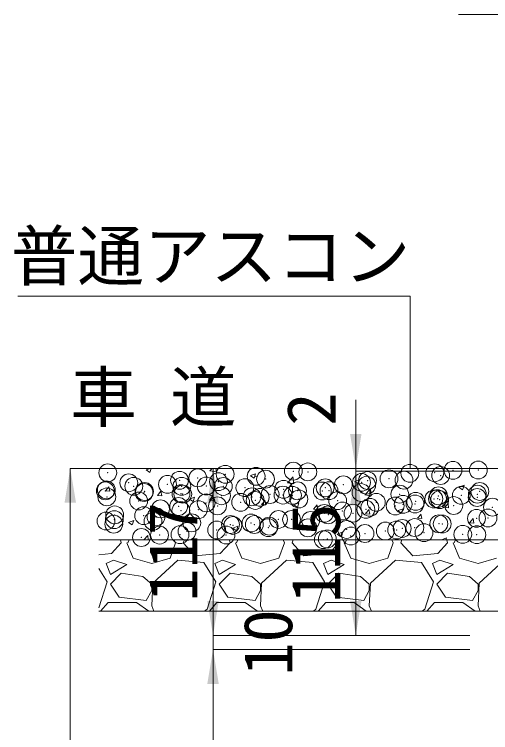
# Model space of a CAD drawing. Units: millimetres at full size. Extents: x 0 to 26200, y 7460 to 13400.
# Drawn here: x 3123 to 3456, y 11207 to 11710 of the extents above; entities that cross this region are included whole.
import ezdxf
from ezdxf.enums import TextEntityAlignment as Align

# ---------------------------------------------------------------- set-up
doc = ezdxf.new("R2010")
doc.units = ezdxf.units.MM
doc.header["$LTSCALE"] = 25
doc.header["$PDMODE"] = 32
doc.header["$PDSIZE"] = 12.5
for name, color, linetype, lineweight in [('基礎', 3, 'Continuous', 20), ('寸法線', 7, 'Continuous', 9), ('引出線', 4, 'Continuous', 9), ('舗装・基礎', 7, 'Continuous', 5)]:
    doc.layers.add(name, color=color, linetype=linetype, lineweight=lineweight)
doc.layers.add('文字', color=7, linetype='Continuous')
doc.styles.add('ＭＳ ゴシック', font='')
doc.styles.get('ＭＳ ゴシック').set_extended_font_data('MS Gothic')

# ---------------------------------------------------------------- blocks, each defined once
blk = doc.blocks.new('filled_arrow')
at = {"color": 0, "linetype": 'Continuous', "lineweight": -2}
blk.add_solid([(7.5, 1.25), (0, 0), (7.5, -1.25)], dxfattribs=at)

msp = doc.modelspace()

# ---------------------------------------------------------------- linework, layer by layer
at = {"layer": '基礎'}
for p, q in [((3481.95, 11392.08), (3181.95, 11392.08)), ((3481.95, 11342.08), (3181.95, 11342.08)), ((3481.95, 11292.08), (3181.95, 11292.08))]:
    msp.add_line(p, q, dxfattribs=at)
at = {"layer": '寸法線', "lineweight": 13}
for p, q in [((3647.45, 11710.09), (3433.95, 11710.09)), ((3361.95, 11342.08), (3361.95, 11440.08)), ((3161.95, 11392.08), (3161.95, 10715.08)), ((3441.95, 11392.08), (3161.95, 11392.08)), ((3261.95, 11275.08), (3261.95, 11392.08)), ((3441.95, 11392.08), (3261.95, 11392.08)), ((3441.95, 11392.08), (3361.95, 11392.08)), ((3361.95, 11275.08), (3361.95, 11390.08)), ((3441.95, 11390.08), (3361.95, 11390.08)), ((3441.95, 11390.08), (3361.95, 11390.08)), ((3261.95, 11323.08), (3261.95, 11217.08)), ((3441.95, 11275.08), (3261.95, 11275.08)), ((3441.95, 11275.08), (3333.35, 11275.08)), ((3441.95, 11275.08), (3361.95, 11275.08)), ((3261.95, 11265.08), (3261.95, 10715.08)), ((3441.95, 11265.08), (3261.95, 11265.08)), ((3441.95, 11265.08), (3261.95, 11265.08))]:
    msp.add_line(p, q, dxfattribs=at)
at = {"layer": '引出線'}
msp.add_lwpolyline([(3400.1, 11392.16), (3400.1, 11512.76), (3125.26, 11512.76)], dxfattribs=at)
at = {"layer": '舗装・基礎'}
for p, q in [((3215.21, 11391.04), (3217.93, 11392.08)), ((3217.71, 11389.28), (3218.65, 11392.08)), ((3259.8, 11390.4), (3261.42, 11392.08)), ((3264.31, 11389.69), (3264.03, 11392.08)), ((3435.48, 11392.08), (3437.66, 11391.89)), ((3437.59, 11391.88), (3437.56, 11392.08)), ((3215.18, 11390.99), (3217.71, 11389.28)), ((3259.8, 11390.41), (3264.31, 11389.71)), ((3288.19, 11386.92), (3290.72, 11385.21)), ((3288.21, 11386.97), (3291.77, 11388.34)), ((3290.72, 11385.21), (3291.75, 11388.28)), ((3314.01, 11382), (3318.53, 11381.3)), ((3314.02, 11381.99), (3317.98, 11386.11)), ((3318.53, 11381.29), (3317.97, 11386.11)), ((3361.19, 11382.85), (3363.72, 11381.15)), ((3361.22, 11382.9), (3364.78, 11384.27)), ((3363.72, 11381.15), (3364.75, 11384.22)), ((3186.61, 11376.27), (3189.06, 11379.18)), ((3186.61, 11376.26), (3189.65, 11376)), ((3189.59, 11375.99), (3189, 11379.17)), ((3368.23, 11373.58), (3372.19, 11377.7)), ((3372.74, 11372.88), (3372.18, 11377.7)), ((3434.2, 11378.78), (3436.73, 11377.08)), ((3434.22, 11378.83), (3437.78, 11380.2)), ((3436.73, 11377.08), (3437.76, 11380.15)), ((3223.05, 11373.08), (3225.5, 11376)), ((3223.05, 11373.07), (3226.08, 11372.81)), ((3226.02, 11372.8), (3225.44, 11375.98)), ((3245.53, 11370.59), (3249.09, 11371.95)), ((3248.03, 11368.83), (3249.06, 11371.9)), ((3259.49, 11369.89), (3261.93, 11372.81)), ((3262.46, 11369.61), (3261.87, 11372.79)), ((3368.23, 11373.6), (3372.74, 11372.89)), ((3245.51, 11370.53), (3248.03, 11368.83)), ((3259.49, 11369.89), (3262.52, 11369.62)), ((3295.92, 11366.7), (3298.37, 11369.62)), ((3295.92, 11366.7), (3298.96, 11366.43)), ((3298.9, 11366.42), (3298.31, 11369.61)), ((3318.51, 11366.47), (3321.04, 11364.76)), ((3318.54, 11366.52), (3322.09, 11367.88)), ((3321.04, 11364.76), (3322.07, 11367.83)), ((3332.36, 11363.51), (3334.81, 11366.43)), ((3335.33, 11363.23), (3334.75, 11366.42)), ((3422.45, 11365.17), (3426.41, 11369.29)), ((3426.96, 11364.47), (3426.4, 11369.29)), ((3332.36, 11363.51), (3335.4, 11363.25)), ((3368.8, 11360.33), (3371.25, 11363.24)), ((3371.77, 11360.05), (3371.18, 11363.23)), ((3391.52, 11362.4), (3394.04, 11360.69)), ((3391.54, 11362.45), (3395.1, 11363.82)), ((3394.05, 11360.69), (3395.08, 11363.76)), ((3422.44, 11365.19), (3426.96, 11364.49)), ((3368.8, 11360.32), (3371.83, 11360.06)), ((3405.23, 11357.14), (3407.68, 11360.06)), ((3405.23, 11357.14), (3408.27, 11356.87)), ((3408.21, 11356.86), (3407.62, 11360.04)), ((3441.67, 11353.95), (3444.12, 11356.87)), ((3444.64, 11353.67), (3444.06, 11356.85)), ((3202.82, 11354.15), (3205.35, 11352.45)), ((3202.85, 11354.2), (3206.4, 11355.57)), ((3205.35, 11352.44), (3206.38, 11355.51)), ((3275.85, 11350.13), (3279.41, 11351.5)), ((3278.36, 11348.38), (3279.39, 11351.45)), ((3441.67, 11353.95), (3444.71, 11353.68)), ((3275.83, 11350.08), (3278.35, 11348.38)), ((3348.83, 11346.01), (3351.36, 11344.31)), ((3348.86, 11346.07), (3352.42, 11347.43)), ((3351.36, 11344.31), (3352.39, 11347.38)), ((3197.66, 11339.93), (3197.23, 11342.08)), ((3202.23, 11339.93), (3203.15, 11342.08)), ((3213.45, 11342.08), (3216.28, 11345.03)), ((3216.61, 11342.08), (3216.27, 11345.03)), ((3234.77, 11342.08), (3235.76, 11339.93)), ((3241.09, 11339.93), (3241.9, 11342.08)), ((3273.86, 11339.93), (3273.43, 11342.08)), ((3278.43, 11339.93), (3279.35, 11342.08)), ((3310.97, 11342.08), (3311.96, 11339.93)), ((3317.29, 11339.93), (3318.1, 11342.08)), ((3350.06, 11339.93), (3349.63, 11342.08)), ((3354.63, 11339.93), (3355.55, 11342.08)), ((3387.17, 11342.08), (3388.16, 11339.93)), ((3393.49, 11339.93), (3394.3, 11342.08)), ((3422.09, 11342.08), (3425.42, 11343.36)), ((3424.99, 11342.08), (3425.4, 11343.31)), ((3426.26, 11339.93), (3425.83, 11342.08)), ((3430.83, 11339.93), (3431.75, 11342.08)), ((3197.66, 11339.93), (3190.8, 11332.31)), ((3201.47, 11339.93), (3206.04, 11329.26)), ((3231.95, 11329.26), (3235.76, 11339.93)), ((3249.47, 11330.79), (3241.09, 11339.93)), ((3273.86, 11339.93), (3267, 11332.31)), ((3277.67, 11339.93), (3282.24, 11329.26)), ((3308.15, 11329.26), (3311.96, 11339.93)), ((3325.67, 11330.79), (3317.29, 11339.93)), ((3350.06, 11339.93), (3343.2, 11332.31)), ((3353.87, 11339.93), (3358.44, 11329.26)), ((3384.35, 11329.26), (3388.16, 11339.93)), ((3401.87, 11330.79), (3393.49, 11339.93)), ((3426.26, 11339.93), (3419.4, 11332.31)), ((3430.07, 11339.93), (3434.64, 11329.26)), ((3190.8, 11332.31), (3181.95, 11331.54)), ((3267, 11332.31), (3249.47, 11330.79)), ((3343.2, 11332.31), (3325.67, 11330.79)), ((3419.4, 11332.31), (3401.87, 11330.79)), ((3192.32, 11327.74), (3186.99, 11325.45)), ((3201.47, 11324.69), (3192.32, 11327.74)), ((3206.04, 11329.26), (3218.99, 11325.45)), ((3218.99, 11325.45), (3231.95, 11329.26)), ((3237.28, 11327.74), (3219.76, 11311.74)), ((3255.57, 11326.22), (3237.28, 11327.74)), ((3263.95, 11312.5), (3255.57, 11326.22)), ((3268.52, 11327.74), (3263.19, 11325.45)), ((3277.67, 11324.69), (3268.52, 11327.74)), ((3282.24, 11329.26), (3295.19, 11325.45)), ((3295.19, 11325.45), (3308.15, 11329.26)), ((3313.48, 11327.74), (3295.96, 11311.74)), ((3331.77, 11326.22), (3313.48, 11327.74)), ((3340.15, 11312.5), (3331.77, 11326.22)), ((3344.72, 11327.74), (3339.39, 11325.45)), ((3353.87, 11324.69), (3344.72, 11327.74)), ((3358.44, 11329.26), (3371.39, 11325.45)), ((3371.39, 11325.45), (3384.35, 11329.26)), ((3389.68, 11327.74), (3372.16, 11311.74)), ((3407.97, 11326.22), (3389.68, 11327.74)), ((3416.35, 11312.5), (3407.97, 11326.22)), ((3420.92, 11327.74), (3415.59, 11325.45)), ((3430.07, 11324.69), (3420.92, 11327.74)), ((3434.64, 11329.26), (3447.59, 11325.45)), ((3447.59, 11325.45), (3460.55, 11329.26)), ((3465.88, 11327.74), (3448.36, 11311.74)), ((3187.75, 11312.5), (3181.95, 11321.99)), ((3186.99, 11325.45), (3190.04, 11317.83)), ((3190.04, 11317.83), (3201.47, 11324.69)), ((3263.19, 11325.45), (3266.24, 11317.83)), ((3266.24, 11317.83), (3277.67, 11324.69)), ((3339.39, 11325.45), (3342.44, 11317.83)), ((3342.44, 11317.83), (3353.87, 11324.69)), ((3415.59, 11325.45), (3418.64, 11317.83)), ((3418.64, 11317.83), (3430.07, 11324.69)), ((3197.66, 11318.6), (3190.04, 11310.98)), ((3212.9, 11316.31), (3197.66, 11318.6)), ((3218.99, 11310.98), (3212.9, 11316.31)), ((3273.86, 11318.6), (3266.24, 11310.98)), ((3289.1, 11316.31), (3273.86, 11318.6)), ((3295.19, 11310.98), (3289.1, 11316.31)), ((3350.06, 11318.6), (3342.44, 11310.98)), ((3365.3, 11316.31), (3350.06, 11318.6)), ((3371.39, 11310.98), (3365.3, 11316.31)), ((3426.26, 11318.6), (3418.64, 11310.98)), ((3441.5, 11316.31), (3426.26, 11318.6)), ((3447.59, 11310.98), (3441.5, 11316.31)), ((3181.95, 11294.38), (3187.75, 11312.5)), ((3190.04, 11310.98), (3196.13, 11301.83)), ((3219.76, 11311.74), (3218.99, 11295.74)), ((3218.99, 11306.4), (3218.99, 11310.98)), ((3257.86, 11293.45), (3263.95, 11312.5)), ((3266.24, 11310.98), (3272.33, 11301.83)), ((3295.96, 11311.74), (3295.19, 11295.74)), ((3295.19, 11306.4), (3295.19, 11310.98)), ((3334.06, 11293.45), (3340.15, 11312.5)), ((3342.44, 11310.98), (3348.53, 11301.83)), ((3372.16, 11311.74), (3371.39, 11295.74)), ((3371.39, 11306.4), (3371.39, 11310.98)), ((3410.26, 11293.45), (3416.35, 11312.5)), ((3418.64, 11310.98), (3424.73, 11301.83)), ((3448.36, 11311.74), (3447.59, 11295.74)), ((3447.59, 11306.4), (3447.59, 11310.98)), ((3215.18, 11299.55), (3218.99, 11306.4)), ((3291.38, 11299.55), (3295.19, 11306.4)), ((3367.58, 11299.55), (3371.39, 11306.4)), ((3443.78, 11299.55), (3447.59, 11306.4)), ((3196.13, 11301.83), (3215.18, 11299.55)), ((3272.33, 11301.83), (3291.38, 11299.55)), ((3348.53, 11301.83), (3367.58, 11299.55)), ((3424.73, 11301.83), (3443.78, 11299.55)), ((3183.17, 11292.08), (3188.51, 11298.02)), ((3188.51, 11298.02), (3208.33, 11298.02)), ((3208.33, 11298.02), (3216.9, 11292.08)), ((3218.99, 11295.74), (3220.53, 11292.08)), ((3259.37, 11292.08), (3264.71, 11298.02)), ((3264.71, 11298.02), (3284.53, 11298.02)), ((3284.53, 11298.02), (3293.1, 11292.08)), ((3295.19, 11295.74), (3296.73, 11292.08)), ((3335.57, 11292.08), (3340.91, 11298.02)), ((3340.91, 11298.02), (3360.73, 11298.02)), ((3360.73, 11298.02), (3369.3, 11292.08)), ((3371.39, 11295.74), (3372.93, 11292.08)), ((3411.77, 11292.08), (3417.11, 11298.02)), ((3417.11, 11298.02), (3436.93, 11298.02)), ((3436.93, 11298.02), (3445.5, 11292.08)), ((3447.59, 11295.74), (3449.13, 11292.08)), ((3256.09, 11292.08), (3257.86, 11293.45)), ((3332.29, 11292.08), (3334.06, 11293.45)), ((3408.49, 11292.08), (3410.26, 11293.45))]:
    msp.add_line(p, q, dxfattribs=at)
for p in [(3318.2, 11390.09), (3430, 11390.66), (3447.75, 11390.87), (3188.22, 11388.97), (3251.25, 11385.4), (3270.49, 11387.93), (3292.12, 11386.51), (3328.37, 11389.58), (3399.8, 11388.6), (3417.29, 11388.98), (3421.37, 11387.06), (3202.92, 11381.98), (3230.04, 11380.84), (3238.53, 11383.73), (3265.73, 11382.7), (3298.75, 11384.5), (3353.25, 11380.55), (3365.96, 11382.23), (3369.62, 11380.24), (3370.17, 11383.51), (3385.2, 11384.76), (3395.71, 11383.81), (3186.51, 11376.3), (3187.21, 11376.97), (3206.45, 11379.5), (3213.63, 11375.16), (3213.99, 11375.87), (3240.07, 11379.45), (3257.16, 11379.69), (3269.12, 11379.41), (3284.28, 11378.54), (3311.39, 11377.4), (3321.16, 11376.33), (3338.51, 11376.25), (3340.54, 11378.43), (3343.24, 11376.43), (3365.63, 11375.11), (3448.82, 11375.91), (3187.6, 11372.06), (3239.49, 11374.33), (3240.75, 11374.01), (3267.87, 11372.87), (3289.21, 11372.12), (3294.99, 11371.72), (3301.92, 11373.79), (3310.92, 11373.34), (3317.58, 11373.17), (3322.11, 11370.57), (3392.75, 11373.96), (3416.64, 11370.62), (3419.2, 11370.82), (3419.87, 11372.82), (3420.75, 11370.15), (3435.88, 11373.15), (3446.98, 11371.67), (3447.13, 11373.96), (3209.87, 11369.24), (3237.89, 11365.36), (3257.12, 11367.9), (3265.11, 11365.79), (3281.29, 11368.26), (3291.5, 11369.6), (3349.22, 11369.43), (3376.34, 11368.28), (3389.57, 11365.73), (3395.09, 11366.9), (3403.46, 11367.14), (3403.92, 11368.95), (3430.58, 11365.99), (3225.17, 11363.69), (3239.45, 11362.54), (3251.67, 11363.17), (3339.88, 11360.51), (3352.6, 11362.19), (3359.95, 11360.65), (3369.01, 11363.32), (3371.84, 11364.72), (3457.7, 11364.85), (3186.99, 11355.15), (3192.82, 11356.16), (3193.09, 11359.47), (3213.37, 11358.96), (3219.93, 11355.01), (3222.04, 11358.09), (3307.8, 11356.29), (3316.96, 11356.26), (3330.32, 11355.56), (3342.62, 11359.52), (3446.52, 11357.05), (3454.6, 11357.34), (3192.41, 11353), (3247.05, 11353.87), (3274.17, 11352.72), (3275.84, 11352.08), (3288.56, 11353.76), (3290.88, 11352.69), (3300.69, 11350.48), (3301.29, 11351.58), (3328.41, 11350.43), (3394.47, 11349.99), (3403.28, 11350.58), (3420.13, 11353.24), (3422.52, 11353.12), (3224.52, 11345.33), (3238.84, 11345.63), (3243.76, 11347.86), (3264.5, 11348.88), (3271.07, 11345.39), (3355.52, 11349.28), (3368.39, 11346.41), (3382.64, 11348.14), (3390.56, 11348.91), (3409.76, 11346.99), (3436.88, 11345.85), (3446.73, 11345.59), (3211.8, 11343.65), (3339.24, 11342.15), (3342, 11342.6), (3358.48, 11344.69)]:
    msp.add_point(p, dxfattribs=at)

# ---------------------------------------------------------------- block references
at = {"layer": '寸法線', "lineweight": 13, "xscale": 3.2, "yscale": 3.2}
for p, rotation in [((3361.95, 11392.08), 90), ((3161.95, 11392.08), 270), ((3261.95, 11392.08), 270), ((3361.95, 11390.08), 270), ((3361.95, 11390.08), 270), ((3261.95, 11275.08), 90), ((3261.95, 11275.08), 90), ((3361.95, 11275.08), 90), ((3261.95, 11265.08), 270), ((3261.95, 11265.08), 270)]:
    msp.add_blockref('filled_arrow', p, dxfattribs=dict(at, rotation=rotation))
at = {"layer": '引出線', "xscale": 0.133, "yscale": 0.133, "rotation": 90}
msp.add_blockref('filled_arrow', (3400.1, 11392.16), dxfattribs=at)

# ---------------------------------------------------------------- texts
at = {"layer": '寸法線', "style": 'ＭＳ ゴシック'}
for s, p in [('2', (3330.7, 11433.6)), ('117', (3233.95, 11333.58)), ('115', (3333.95, 11332.58)), ('10', (3300.35, 11270.08))]:
    msp.add_text(s, height=34.18, rotation=90, dxfattribs=at).set_placement(p, align=Align.MIDDLE_CENTER)
at = {"layer": '引出線', "style": 'ＭＳ ゴシック'}
msp.add_text('普通アスコン', height=34.18, dxfattribs=at).set_placement((3400.1, 11557.97), align=Align.TOP_RIGHT)
at = {"layer": '文字', "style": 'ＭＳ ゴシック'}
msp.add_text('車 道', height=34.18, dxfattribs=at).set_placement((3220.16, 11442.08), align=Align.MIDDLE_CENTER)

doc.saveas('drawing.dxf')
